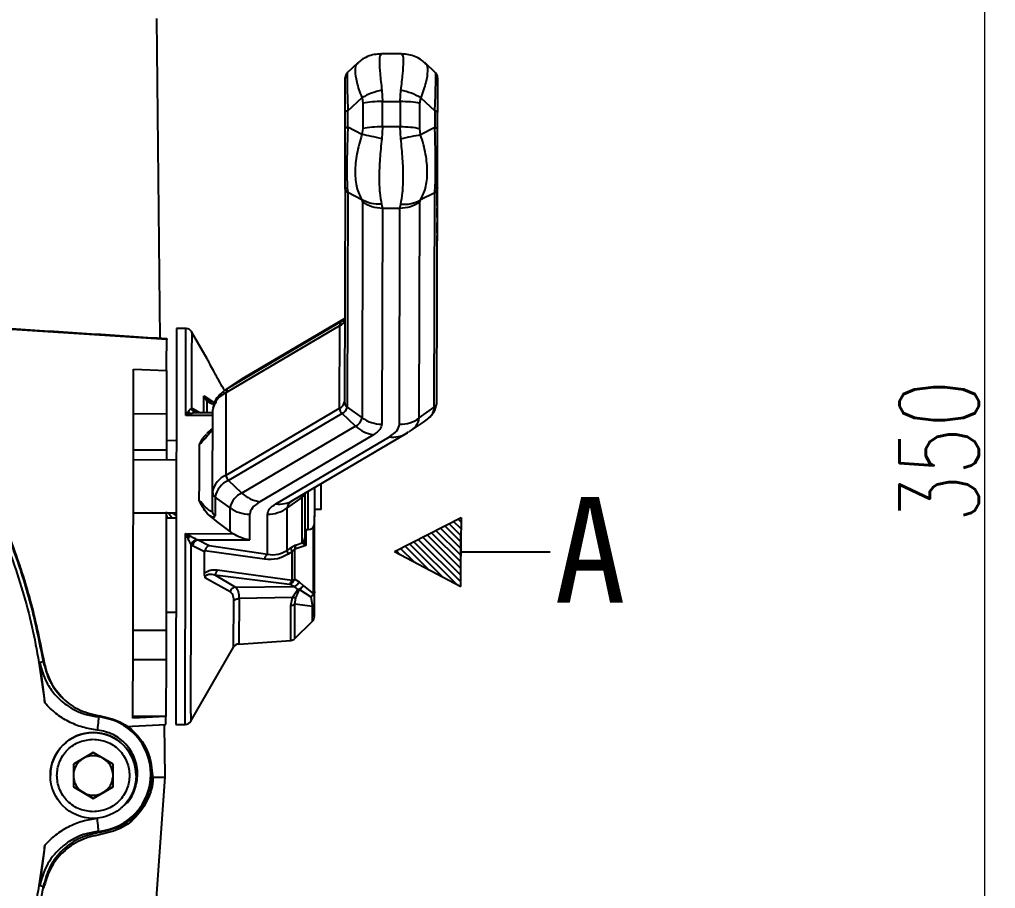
# Model space of a CAD drawing. Header units: millimetres. Extents: x 2180 to 4616, y 795 to 2518.
# Drawn here: x 2865.6 to 3013.6, y 2193.4 to 2325.1 of the extents above; entities that cross this region are included whole.
import ezdxf

# ---------------------------------------------------------------- set-up
doc = ezdxf.new("R2010")
doc.units = ezdxf.units.MM
doc.layers.add('AM_5', color=3, linetype='Continuous', lineweight=25)
doc.layers.add('文字', color=7, linetype='Continuous', lineweight=13)
doc.layers.add('layer 1', color=7, linetype='Continuous')
doc.styles.add('SLDTEXTSTYLE1', font='txt.shx', dxfattribs={"width": 0.7, "bigfont": 'gbcbig.shx'})
doc.styles.add('STYLE1', font='txt.shx', dxfattribs={"width": 0.8, "height": 3, "bigfont": 'hzdx.shx'})
doc.dimstyles.new('SLDDIMSTYLE12$0', dxfattribs={"dimtxt": 12, "dimasz": 10, "dimexe": 0, "dimexo": 0.0625, "dimgap": 0.875, "dimtad": 1, "dimdec": 1, "dimlfac": 1.8, "dimrnd": 1e-09, "dimzin": 12, "dimdsep": 46, "dimtxsty": 'SLDTEXTSTYLE1', "dimcen": 0.09, "dimdle": 8.16, "dimclrd": 3, "dimclre": 3, "dimadec": 0, "dimazin": 3, "dimtfac": 1, "dimtdec": 1, "dimtofl": 0, "dimtmove": 0, "dimatfit": 3, "dimfxl": 0, "dimfrac": 2, "dimtolj": 1, "dimlwd": 5, "dimlwe": 5, "dimarcsym": 0})

# ---------------------------------------------------------------- blocks, each defined once
blk = doc.blocks.new('*D48')
at = {"layer": 'AM_5', "color": 3, "lineweight": 5, "transparency": 16777216}
blk.add_line((2828.02, 2409.03), (3011.92, 2409.03), dxfattribs=at)
at = {"layer": 'AM_5', "color": 3, "linetype": 'Continuous', "lineweight": 5, "transparency": 16777216}
for p, q in [((3011.92, 2399.03), (3011.92, 2120.29)), ((2875.09, 2110.29), (3011.92, 2110.29))]:
    blk.add_line(p, q, dxfattribs=at)
at = {"layer": 'AM_5', "color": 3, "transparency": 16777216}
for points in [[(3010.25, 2399.03), (3013.58, 2399.03), (3011.92, 2409.03)], [(3010.25, 2120.29), (3013.58, 2120.29), (3011.92, 2110.29)]]:
    blk.add_solid(points, dxfattribs=at)
at = {"layer": 'Defpoints', "color": 0, "transparency": 16777216}
for p in [(2827.96, 2409.03), (2875.03, 2110.29), (3011.92, 2110.29)]:
    blk.add_point(p, dxfattribs=at)
at = {"layer": 'AM_5', "color": 0, "transparency": 16777216, "insert": (3005.04, 2259.66), "char_height": 12, "attachment_point": 5, "rotation": 90, "style": 'SLDTEXTSTYLE1'}
blk.add_mtext('\\A1;350', dxfattribs=at)

msp = doc.modelspace()

# ---------------------------------------------------------------- hatches: boundary and pattern name
at = {"layer": 'layer 1'}
h = msp.add_hatch(dxfattribs=at)
h.set_pattern_fill('ANSI31', color=256, scale=0.225, angle=90)
h.set_pattern_definition([(135, (1722.873, -4873.2194), (-0.50513941, -0.50513941), [])])
h.paths.add_polyline_path([(2932.544, 2249.595), (2922.437, 2244.452), (2932.473, 2239.173), (2932.473, 2244.384)])

# ---------------------------------------------------------------- linework, layer by layer
at = {"color": 7, "linetype": 'Continuous', "lineweight": 25}
for p, q in [((2886.919, 2276.744), (2886.388, 2325.262)), ((2920.442, 2319.816), (2920.356, 2319.763)), ((2923.511, 2319.909), (2920.442, 2319.916)), ((2923.6, 2319.755), (2923.511, 2319.81)), ((2916.879, 2318.529), (2915.238, 2317.013)), ((2916.87, 2318.443), (2916.93, 2318.471)), ((2927.016, 2318.446), (2927.082, 2318.416)), ((2928.705, 2316.982), (2927.069, 2318.506)), ((2920.519, 2314.385), (2920.628, 2312.672)), ((2923.295, 2312.666), (2923.411, 2314.379)), ((2915.358, 2311.266), (2917.516, 2313.26)), ((2917.516, 2313.26), (2917.627, 2312.403)), ((2917.627, 2312.403), (2917.619, 2308.558)), ((2920.62, 2308.827), (2920.628, 2312.672)), ((2920.628, 2312.672), (2923.295, 2312.666)), ((2923.295, 2312.666), (2923.286, 2308.821)), ((2926.286, 2308.539), (2926.294, 2312.384)), ((2926.294, 2312.384), (2926.408, 2313.241)), ((2926.408, 2313.241), (2928.558, 2311.238)), ((2914.952, 2308.547), (2914.958, 2311.046)), ((2915.353, 2308.767), (2915.358, 2311.266)), ((2928.558, 2311.238), (2928.553, 2308.738)), ((2928.952, 2308.517), (2928.958, 2311.016)), ((2917.504, 2307.654), (2915.353, 2308.767)), ((2917.619, 2308.558), (2917.504, 2307.654)), ((2920.62, 2308.827), (2920.503, 2307.02)), ((2923.286, 2308.821), (2920.62, 2308.827)), ((2923.395, 2307.014), (2923.286, 2308.821)), ((2926.396, 2307.635), (2926.286, 2308.539)), ((2928.553, 2308.738), (2926.396, 2307.635)), ((2928.927, 2296.868), (2928.946, 2305.471)), ((2914.933, 2299.641), (2914.864, 2267.122)), ((2915.332, 2298.872), (2915.262, 2266.353)), ((2917.483, 2297.759), (2915.332, 2298.872)), ((2928.532, 2298.843), (2926.375, 2297.74)), ((2928.462, 2266.324), (2928.532, 2298.843)), ((2928.864, 2267.092), (2928.933, 2299.612)), ((2917.483, 2297.759), (2917.595, 2297.425)), ((2917.595, 2297.425), (2917.525, 2264.714)), ((2926.192, 2264.695), (2926.262, 2297.407)), ((2926.262, 2297.407), (2926.375, 2297.74)), ((2920.482, 2297.125), (2920.593, 2296.458)), ((2920.593, 2296.458), (2920.523, 2263.746)), ((2923.26, 2296.452), (2920.593, 2296.458)), ((2923.19, 2263.74), (2923.26, 2296.452)), ((2923.26, 2296.452), (2923.374, 2297.119)), ((2928.924, 2295.105), (2928.927, 2296.541)), ((2928.919, 2292.73), (2928.922, 2294.321)), ((2928.923, 2294.665), (2928.923, 2294.695)), ((2928.912, 2289.689), (2928.917, 2291.997)), ((2928.908, 2287.754), (2928.911, 2289.345)), ((2914.891, 2279.791), (2899.341, 2270.622)), ((2914.891, 2279.798), (2899.513, 2270.729)), ((2914.507, 2279.412), (2914.891, 2279.667)), ((2914.803, 2279.537), (2914.744, 2279.567)), ((2914.886, 2279.542), (2914.891, 2279.619)), ((2887.884, 2276.57), (2842.835, 2279.468)), ((2890.81, 2278.252), (2889.388, 2278.255)), ((2896.919, 2268.534), (2914.142, 2278.69)), ((2897.283, 2269.255), (2914.507, 2279.412)), ((2914.116, 2266.194), (2914.142, 2278.69)), ((2914.652, 2279.503), (2914.507, 2279.412)), ((2894.011, 2273.684), (2891.669, 2277.761)), ((2882.874, 2272.095), (2887.874, 2271.869)), ((2887.874, 2271.869), (2887.86, 2265.294)), ((2899.511, 2270.727), (2899.147, 2270.479)), ((2899.341, 2270.622), (2899.513, 2270.729)), ((2899.006, 2270.412), (2896.909, 2269.021)), ((2896.909, 2269.021), (2897.283, 2269.255)), ((2897.283, 2269.255), (2899.341, 2270.622)), ((2899.341, 2270.622), (2899.006, 2270.412)), ((2893.515, 2265.497), (2893.52, 2268.056)), ((2893.52, 2268.056), (2893.655, 2267.737)), ((2893.715, 2267.794), (2893.52, 2268.056)), ((2893.52, 2268.056), (2894.991, 2267.08)), ((2893.655, 2267.737), (2893.715, 2267.794)), ((2893.655, 2267.737), (2893.953, 2267.293)), ((2894.104, 2267.44), (2893.715, 2267.794)), ((2896.892, 2256.037), (2896.919, 2268.534)), ((2893.953, 2267.293), (2893.949, 2265.496)), ((2895.416, 2266.951), (2894.424, 2267.252)), ((2896.892, 2256.037), (2914.116, 2266.194)), ((2915.262, 2266.353), (2917.525, 2264.714)), ((2926.192, 2264.695), (2928.462, 2266.324)), ((2887.86, 2265.294), (2882.86, 2265.304)), ((2890.782, 2265.063), (2891.159, 2265.639)), ((2891.535, 2265.339), (2890.782, 2265.063)), ((2894.859, 2265.054), (2890.782, 2265.063)), ((2891.651, 2266.186), (2891.834, 2266.115)), ((2891.834, 2266.115), (2892.998, 2265.498)), ((2892.133, 2265.57), (2892.195, 2265.559)), ((2892.24, 2265.49), (2892.144, 2265.566)), ((2892.515, 2265.494), (2892.237, 2265.48)), ((2894.86, 2265.494), (2892.391, 2265.499)), ((2892.699, 2265.46), (2892.515, 2265.494)), ((2894.835, 2253.484), (2894.861, 2265.981)), ((2914.477, 2265.378), (2897.253, 2255.221)), ((2916.528, 2263.476), (2914.477, 2265.378)), ((2916.528, 2263.476), (2899.304, 2253.319)), ((2924.719, 2262.661), (2926.816, 2264.052)), ((2919.245, 2262.16), (2902.022, 2252.003)), ((2904.439, 2251.688), (2921.662, 2261.845)), ((2906.989, 2252.187), (2924.212, 2262.344)), ((2924.212, 2262.344), (2924.384, 2262.452)), ((2924.213, 2262.345), (2924.578, 2262.594)), ((2924.636, 2262.607), (2924.719, 2262.661)), ((2889.351, 2261.256), (2887.851, 2261.259)), ((2887.848, 2259.8), (2882.848, 2259.81)), ((2887.848, 2259.8), (2887.845, 2258.323)), ((2889.345, 2258.319), (2882.745, 2258.333)), ((2899.304, 2253.319), (2897.253, 2255.221)), ((2911.24, 2254.694), (2911.337, 2254.694)), ((2911.329, 2250.827), (2911.337, 2254.694)), ((2894.829, 2250.632), (2894.835, 2253.484)), ((2908.834, 2253.276), (2908.823, 2248.029)), ((2909.322, 2247.777), (2909.335, 2253.571)), ((2895.233, 2252.714), (2895.227, 2249.862)), ((2897.496, 2251.075), (2895.233, 2252.714)), ((2908.433, 2252.686), (2906.163, 2251.057)), ((2908.418, 2245.764), (2908.433, 2252.686)), ((2882.728, 2250.333), (2889.328, 2250.319)), ((2897.488, 2247.475), (2897.496, 2251.075)), ((2900.486, 2246.218), (2900.494, 2250.108)), ((2903.148, 2244.037), (2903.161, 2250.102)), ((2906.149, 2244.631), (2906.163, 2251.057)), ((2911.329, 2250.827), (2910.329, 2250.829)), ((2889.326, 2249.496), (2887.826, 2249.499)), ((2890.682, 2218.253), (2890.744, 2247.163)), ((2890.744, 2247.163), (2897.954, 2247.148)), ((2891.031, 2246.587), (2890.744, 2247.163)), ((2890.744, 2247.163), (2891.32, 2246.866)), ((2897.954, 2247.148), (2897.488, 2247.475)), ((2908.823, 2248.029), (2908.82, 2246.532)), ((2908.822, 2247.778), (2909.322, 2247.777)), ((2908.976, 2247.843), (2908.971, 2245.353)), ((2910.148, 2238.022), (2910.17, 2248.242)), ((2891.118, 2246.414), (2891.031, 2246.587)), ((2891.32, 2246.866), (2891.495, 2246.777)), ((2892.474, 2246.299), (2892.658, 2246.234)), ((2892.658, 2246.234), (2894.338, 2245.358)), ((2892.658, 2246.234), (2900.486, 2246.218)), ((2907.561, 2245.479), (2908.418, 2245.764)), ((2908.418, 2245.764), (2908.55, 2245.671)), ((2908.55, 2245.671), (2908.971, 2245.353)), ((2908.81, 2246.138), (2908.793, 2246.315)), ((2908.83, 2246.042), (2908.801, 2246.1)), ((2908.82, 2246.532), (2908.819, 2246.258)), ((2908.856, 2246.037), (2908.819, 2246.258)), ((2908.971, 2245.353), (2908.856, 2246.037)), ((2891.79, 2245.326), (2891.606, 2245.451)), ((2893.625, 2244.392), (2891.79, 2245.326)), ((2893.618, 2241.115), (2893.625, 2244.392)), ((2893.648, 2244.563), (2893.625, 2244.392)), ((2902.714, 2243.283), (2893.648, 2244.563)), ((2894.338, 2245.358), (2903.148, 2244.037)), ((2906.149, 2244.631), (2906.732, 2245.026)), ((2906.899, 2244.43), (2906.316, 2244.05)), ((2906.89, 2240.116), (2906.899, 2244.43)), ((2908.971, 2245.353), (2907.314, 2244.805)), ((2895.563, 2241.657), (2906.89, 2240.116)), ((2897.506, 2238.358), (2893.771, 2240.43)), ((2895.164, 2240.934), (2898.338, 2239.061)), ((2895.164, 2240.934), (2906.491, 2239.529)), ((2907.304, 2240.268), (2907.969, 2239.88)), ((2907.969, 2239.88), (2908.561, 2239.285)), ((2898.338, 2239.061), (2907.156, 2239.165)), ((2907.156, 2239.165), (2906.491, 2239.529)), ((2907.764, 2238.697), (2906.947, 2237.472)), ((2907.156, 2239.165), (2907.764, 2238.697)), ((2908.048, 2238.706), (2907.908, 2238.691)), ((2908.048, 2238.706), (2909.767, 2237.594)), ((2908.561, 2239.285), (2910.148, 2238.022)), ((2910.299, 2236.702), (2910.302, 2238.39)), ((2898.04, 2229.939), (2898.056, 2237.02)), ((2898.852, 2237.324), (2898.838, 2230.435)), ((2906.947, 2237.472), (2898.852, 2237.324)), ((2906.699, 2236.286), (2906.947, 2237.472)), ((2907.337, 2236.486), (2907.462, 2237.445)), ((2909.767, 2237.594), (2910.005, 2236.103)), ((2887.796, 2235.259), (2889.296, 2235.256)), ((2910.005, 2236.103), (2907.337, 2236.486)), ((2910.001, 2234.472), (2910.005, 2236.103)), ((2907.326, 2231.256), (2910, 2233.918)), ((2910, 2233.918), (2910.001, 2234.472)), ((2882.79, 2232.524), (2887.79, 2232.513)), ((2898.838, 2230.435), (2906.691, 2230.967)), ((2907.326, 2231.256), (2907.327, 2231.913)), ((2891.549, 2218.751), (2898.04, 2229.939)), ((2869.163, 2227.74), (2868.646, 2227.62)), ((2887.78, 2228.038), (2882.78, 2228.048)), ((2887.78, 2228.038), (2887.762, 2219.436)), ((2869.287, 2227.627), (2869.287, 2227.627)), ((2877.814, 2219.537), (2877.563, 2219.388)), ((2887.762, 2219.436), (2882.761, 2219.194)), ((2887.762, 2219.436), (2882.762, 2219.447)), ((2889.262, 2219.418), (2889.259, 2218.256)), ((2891.551, 2219.893), (2891.549, 2218.751)), ((2881.679, 2217.953), (2887.759, 2218.259)), ((2887.648, 2210.259), (2887.56, 2218.249)), ((2889.259, 2218.256), (2890.682, 2218.253)), ((2876.742, 2213.97), (2873.742, 2212.238)), ((2879.742, 2212.238), (2876.742, 2213.97)), ((2873.742, 2212.238), (2873.742, 2208.774)), ((2879.742, 2208.774), (2879.742, 2212.238)), ((2870.242, 2210.513), (2870.242, 2210.513)), ((2883.242, 2210.499), (2883.242, 2210.499)), ((2883.718, 2155.745), (2887.648, 2210.259)), ((2885.743, 2210.477), (2885.743, 2210.478)), ((2873.742, 2208.774), (2876.742, 2207.042)), ((2875.242, 2207.908), (2873.742, 2208.774)), ((2876.742, 2207.042), (2879.742, 2208.774)), ((2879.742, 2208.774), (2878.242, 2207.908)), ((2876.742, 2207.042), (2875.242, 2207.908)), ((2878.242, 2207.908), (2876.742, 2207.042)), ((2876.742, 2207.042), (2876.742, 2207.042)), ((2877.814, 2201.886), (2877.563, 2202.035)), ((2869.163, 2193.684), (2868.646, 2193.803))]:
    msp.add_line(p, q, dxfattribs=at)
at = {"color": 7, "linetype": 'Continuous', "lineweight": 25, "flags": 128}
for points in [[(2914.768, 2279.584), (2914.688, 2279.527), (2914.652, 2279.503)], [(2889.388, 2278.255), (2889.387, 2278.224), (2889.387, 2277.9), (2889.385, 2277.228), (2889.383, 2276.217), (2889.38, 2274.878), (2889.377, 2273.227), (2889.373, 2271.283), (2889.368, 2269.069), (2889.363, 2266.611), (2889.357, 2263.938), (2889.351, 2261.081), (2889.344, 2258.073), (2889.338, 2254.951), (2889.331, 2251.75), (2889.324, 2248.508), (2889.317, 2245.263), (2889.31, 2242.053), (2889.303, 2238.916), (2889.297, 2235.888), (2889.291, 2233.006), (2889.285, 2230.302), (2889.28, 2227.809), (2889.275, 2225.555), (2889.271, 2223.567), (2889.267, 2221.869), (2889.264, 2220.481), (2889.262, 2219.418)], [(2896.581, 2268.79), (2896.816, 2268.959), (2896.909, 2269.021)], [(2928.837, 2266.872), (2928.857, 2266.981), (2928.864, 2267.092)], [(2908.814, 2253.264), (2908.807, 2253.234), (2908.803, 2253.218)], [(2888.836, 2249.497), (2888.559, 2249.728), (2888.108, 2250.322)], [(2907.304, 2240.268), (2907.305, 2240.814), (2907.306, 2241.367), (2907.308, 2241.927), (2907.309, 2242.493), (2907.31, 2243.064), (2907.311, 2243.64), (2907.312, 2244.221), (2907.314, 2244.805)], [(2877.563, 2219.388), (2877.559, 2219.344), (2877.548, 2219.227), (2877.531, 2219.041), (2877.507, 2218.793), (2877.479, 2218.493), (2877.446, 2218.151), (2877.412, 2217.781), (2877.375, 2217.397)], [(2885.668, 2210.264), (2885.878, 2210.263), (2886.859, 2210.261), (2887.45, 2210.26), (2887.648, 2210.259)], [(2877.563, 2202.035), (2877.559, 2202.079), (2877.548, 2202.196), (2877.531, 2202.382), (2877.507, 2202.63), (2877.479, 2202.93), (2877.446, 2203.272), (2877.412, 2203.642), (2877.375, 2204.026)]]:
    msp.add_lwpolyline(points, dxfattribs=at)
at = {"color": 7, "linetype": 'Continuous', "lineweight": 25}
msp.add_circle((2876.742, 2210.506), 6.5, dxfattribs=at)
for centre, radius, start, end in [((2913.633, 2279.885), 1.298, 293.08147, 344.71047), ((2890.808, 2277.252), 1, 29.87752, 88.78166), ((2914.996, 2278.713), 0.854, 124.96394, 181.4796), ((2897.772, 2268.556), 0.854, 124.96424, 181.47959), ((2898.207, 2265.39), 3.397, 112.27537, 169.98802), ((2913.647, 2267.337), 1.235, 292.27534, 349.98804), ((2915.239, 2266.203), 1.124, 180.45492, 227.25342), ((2913.985, 2266.578), 1.297, 292.27555, 349.98754), ((2915.813, 2267.126), 0.95, 180.20287, 234.51476), ((2926.185, 2266.463), 2.281, 310.49638, 356.50834), ((2927.909, 2267.104), 0.956, 305.32842, 345.9426), ((2915.903, 2265), 1.647, 292.27534, 349.98804), ((2920.525, 2268.879), 5.133, 234.24005, 269.98181), ((2923.739, 2268.789), 5.649, 303.00168, 314.03972), ((2919.954, 2267.087), 4.978, 226.51011, 261.8155), ((2923.21, 2268.873), 5.133, 269.77321, 305.51496), ((2923.442, 2265.136), 2.785, 297.28452, 350.89381), ((2922.216, 2265.779), 3.973, 261.99352, 300.1682), ((2898.18, 2252.894), 3.397, 112.27534, 169.98804), ((2898.016, 2256.046), 1.124, 180.45496, 227.25325), ((2898.517, 2252.135), 3.335, 112.27534, 169.98804), ((2895.784, 2253.488), 0.95, 180.20285, 234.51412), ((2900.436, 2250.556), 2.985, 112.27534, 169.98804), ((2902.73, 2256.93), 4.978, 226.51012, 261.8155), ((2907.877, 2253.469), 0.96, 305.41486, 344.83941), ((2909.211, 2252.661), 0.779, 142.71658, 178.13099), ((2904.992, 2255.622), 3.973, 261.99352, 300.1682), ((2907.69, 2250.809), 1.547, 116.74671, 170.79661), ((2900.496, 2255.241), 5.133, 234.24006, 269.98181), ((2903.181, 2255.235), 5.133, 269.77306, 305.51487), ((2909.325, 2248.777), 1, 269.87751, 359.87751), ((2908.254, 2244.842), 0.941, 137.39243, 182.2552), ((2909.294, 2234.627), 1, 314.87872, 359.87751), ((2906.62, 2231.964), 1, 274.41022, 314.87938), ((2898.905, 2229.437), 1, 93.87747, 149.87695), ((2876.743, 2210.712), 8.715, 275.40246, 84.59754), ((2890.684, 2219.253), 1, 269.87751, 329.8775), ((2876.742, 2210.506), 6.5, 359.93876, 179.93876), ((2876.742, 2210.506), 3, 120, 180), ((2876.742, 2210.506), 3, 60, 120), ((2876.742, 2210.506), 3, 0, 60), ((2876.742, 2210.506), 3, 180, 240), ((2876.742, 2210.506), 3, 300, 0), ((2876.742, 2210.506), 3, 240, 300)]:
    msp.add_arc(centre, radius, start, end, dxfattribs=at)
msp.add_ellipse((2885.49, 2248.264), major_axis=(39.739, -29.602), ratio=0.1347016, start_param=1.3656679, end_param=1.4483144, dxfattribs=at)
for points, knots in [([(2920.358, 2319.873), (2920.017, 2319.855), (2919.327, 2319.819), (2918.332, 2319.495), (2917.481, 2319.051), (2917.036, 2318.642), (2916.848, 2318.469)], [0, 0, 0, 0, 0.2636482, 0.533255, 0.8030343, 1, 1, 1, 1]), ([(2920.356, 2319.763), (2920.316, 2319.756), (2920.178, 2319.729), (2920.126, 2318.752), (2920.203, 2316.974), (2920.412, 2315.258), (2920.519, 2314.385)], [0, 0, 0, 0, 0.11605385, 0.4072247, 0.69857038, 1, 1, 1, 1]), ([(2923.411, 2314.379), (2923.521, 2315.251), (2923.738, 2316.966), (2923.822, 2318.743), (2923.775, 2319.718), (2923.638, 2319.747), (2923.6, 2319.755)], [0, 0, 0, 0, 0.30235279, 0.59460149, 0.88666372, 1, 1, 1, 1]), ([(2927.104, 2318.442), (2926.916, 2318.616), (2926.472, 2319.028), (2925.622, 2319.477), (2924.629, 2319.804), (2923.939, 2319.844), (2923.598, 2319.864)], [0, 0, 0, 0, 0.1977901, 0.4672889, 0.7366185, 1, 1, 1, 1]), ([(2917.516, 2313.26), (2917.225, 2314.064), (2916.652, 2315.647), (2916.456, 2317.36), (2916.541, 2318.316), (2916.834, 2318.429), (2916.87, 2318.443)], [0, 0, 0, 0, 0.3251035, 0.63959, 0.9563205, 1, 1, 1, 1]), ([(2927.082, 2318.416), (2927.117, 2318.402), (2927.408, 2318.286), (2927.485, 2317.332), (2927.283, 2315.624), (2926.703, 2314.044), (2926.408, 2313.241)], [0, 0, 0, 0, 0.0437585, 0.3588199, 0.6740807, 1, 1, 1, 1]), ([(2915.241, 2317.006), (2915.23, 2316.996), (2915.16, 2316.933), (2915.071, 2316.78), (2914.985, 2316.561), (2914.974, 2316.405), (2914.969, 2316.329)], [0, 0, 0, 0, 0.0623363, 0.3776324, 0.693034, 1, 1, 1, 1]), ([(2915.296, 2316.947), (2915.288, 2316.977), (2915.25, 2317.115), (2915.234, 2316.254), (2915.257, 2314.292), (2915.323, 2312.327), (2915.358, 2311.266)], [0, 0, 0, 0, 0.0799609, 0.3699951, 0.6599223, 1, 1, 1, 1]), ([(2928.558, 2311.238), (2928.598, 2312.29), (2928.671, 2314.247), (2928.704, 2316.212), (2928.691, 2317.084), (2928.653, 2316.945), (2928.644, 2316.914)], [0, 0, 0, 0, 0.3373309, 0.6273478, 0.9171835, 1, 1, 1, 1]), ([(2928.969, 2316.299), (2928.964, 2316.376), (2928.954, 2316.531), (2928.869, 2316.751), (2928.781, 2316.903), (2928.712, 2316.966), (2928.701, 2316.976)], [0, 0, 0, 0, 0.3080927, 0.6246521, 0.9411056, 1, 1, 1, 1]), ([(2914.958, 2311.046), (2914.96, 2312.026), (2914.963, 2313.424), (2914.966, 2314.818), (2914.967, 2315.579), (2914.968, 2316.065), (2914.969, 2316.359), (2914.969, 2316.259), (2914.969, 2316.224)], [0, 0, 0, 0, 0.3430655, 0.489647, 0.6330797, 0.7764735, 0.9232465, 1, 1, 1, 1]), ([(2928.969, 2316.191), (2928.969, 2316.226), (2928.969, 2316.327), (2928.968, 2316.028), (2928.967, 2315.537), (2928.966, 2314.773), (2928.963, 2313.379), (2928.96, 2311.988), (2928.958, 2311.016)], [0, 0, 0, 0, 0.0793091, 0.2259045, 0.3693521, 0.5127847, 0.6595677, 1, 1, 1, 1]), ([(2920.519, 2314.385), (2919.975, 2314.246), (2918.887, 2313.968), (2917.973, 2313.496), (2917.516, 2313.26)], [0, 0, 0, 0, 0.5000023, 1, 1, 1, 1]), ([(2926.408, 2313.241), (2925.953, 2313.479), (2925.041, 2313.955), (2923.954, 2314.238), (2923.411, 2314.379)], [0, 0, 0, 0, 0.4999977, 1, 1, 1, 1]), ([(2914.933, 2299.641), (2914.934, 2300.018), (2914.935, 2300.556), (2914.938, 2301.889), (2914.94, 2302.965), (2914.943, 2304.178), (2914.947, 2306.063), (2914.95, 2307.525), (2914.952, 2308.547)], [0, 0, 0, 0, 0.2713523, 0.38737, 0.5008964, 0.614411, 0.7305771, 1, 1, 1, 1]), ([(2915.353, 2308.767), (2915.313, 2307.645), (2915.24, 2305.559), (2915.202, 2302.565), (2915.228, 2300.138), (2915.295, 2299.315), (2915.332, 2298.872)], [0, 0, 0, 0, 0.2683795, 0.4991161, 0.72970851, 1, 1, 1, 1]), ([(2917.504, 2307.654), (2917.211, 2306.673), (2916.635, 2304.741), (2916.401, 2301.939), (2916.623, 2299.461), (2917.193, 2298.333), (2917.483, 2297.759)], [0, 0, 0, 0, 0.2541677, 0.5000156, 0.7457168, 1, 1, 1, 1]), ([(2920.503, 2307.02), (2919.963, 2307.148), (2918.877, 2307.406), (2917.964, 2307.571), (2917.505, 2307.654)], [0, 0, 0, 0, 0.4968676, 1, 1, 1, 1]), ([(2928.532, 2298.843), (2928.57, 2299.283), (2928.64, 2300.1), (2928.677, 2302.512), (2928.653, 2305.512), (2928.588, 2307.607), (2928.553, 2308.738)], [0, 0, 0, 0, 0.2680966, 0.4988227, 0.7294637, 1, 1, 1, 1]), ([(2928.933, 2299.612), (2928.934, 2299.985), (2928.935, 2300.519), (2928.938, 2301.841), (2928.94, 2302.915), (2928.943, 2304.125), (2928.947, 2306.016), (2928.95, 2307.487), (2928.952, 2308.517)], [0, 0, 0, 0, 0.2691806, 0.3853625, 0.4988695, 0.6124074, 0.7284377, 1, 1, 1, 1]), ([(2920.503, 2307.02), (2920.393, 2305.999), (2920.177, 2303.992), (2920.083, 2301.161), (2920.166, 2298.712), (2920.375, 2297.66), (2920.482, 2297.125)], [0, 0, 0, 0, 0.2542602, 0.5000155, 0.7456229, 1, 1, 1, 1]), ([(2923.374, 2297.119), (2923.483, 2297.654), (2923.697, 2298.705), (2923.79, 2301.153), (2923.709, 2303.984), (2923.501, 2305.993), (2923.395, 2307.014)], [0, 0, 0, 0, 0.2543723, 0.4999845, 0.7457353, 1, 1, 1, 1]), ([(2923.395, 2307.014), (2923.939, 2307.141), (2925.027, 2307.393), (2925.94, 2307.555), (2926.396, 2307.635)], [0, 0, 0, 0, 0.50000083, 1, 1, 1, 1]), ([(2926.375, 2297.74), (2926.666, 2298.308), (2927.24, 2299.432), (2927.477, 2301.909), (2927.254, 2304.718), (2926.685, 2306.652), (2926.396, 2307.635)], [0, 0, 0, 0, 0.2523714, 0.4999867, 0.7458393, 1, 1, 1, 1]), ([(2920.482, 2297.125), (2919.938, 2297.11), (2918.851, 2297.08), (2917.939, 2297.533), (2917.483, 2297.759)], [0, 0, 0, 0, 0.49999995, 1, 1, 1, 1]), ([(2923.374, 2297.119), (2923.914, 2297.102), (2925.001, 2297.066), (2925.915, 2297.515), (2926.375, 2297.74)], [0, 0, 0, 0, 0.4968674, 1, 1, 1, 1]), ([(2928.914, 2290.788), (2928.915, 2290.893), (2928.915, 2291.164), (2928.916, 2291.708), (2928.918, 2292.249), (2928.918, 2292.361)], [0, 0, 0, 0, 0.3316011, 0.8605175, 1, 1, 1, 1]), ([(2928.914, 2290.599), (2928.914, 2290.594), (2928.914, 2290.578), (2928.914, 2290.704), (2928.914, 2290.788)], [0, 0, 0, 0, 0.3310024, 1, 1, 1, 1]), ([(2887.885, 2276.682), (2880.273, 2277.173), (2865.228, 2278.145), (2850.182, 2279.088), (2842.748, 2279.554)], [0, 0, 0, 0, 0.5059249, 1, 1, 1, 1]), ([(2890.782, 2265.063), (2890.785, 2266.468), (2890.791, 2269.277), (2890.799, 2272.704), (2890.804, 2275.426), (2890.808, 2277.259), (2890.81, 2278.202), (2890.81, 2278.155), (2890.81, 2278.138)], [0, 0, 0, 0, 0.1799587, 0.3599173, 0.539876, 0.7198347, 0.8997934, 1, 1, 1, 1]), ([(2887.884, 2276.673), (2887.884, 2276.675), (2887.884, 2276.68), (2887.884, 2276.611), (2887.884, 2276.57)], [0, 0, 0, 0, 0.41241456, 1, 1, 1, 1]), ([(2891.675, 2277.712), (2891.675, 2277.725), (2891.675, 2277.829), (2891.674, 2277.396), (2891.672, 2276.377), (2891.669, 2274.668), (2891.664, 2272.378), (2891.658, 2269.573), (2891.653, 2267.315), (2891.651, 2266.186)], [0, 0, 0, 0, 0.0217233, 0.1847696, 0.3478159, 0.5108621, 0.6739081, 0.8369541, 1, 1, 1, 1]), ([(2846.796, 2275.082), (2848.357, 2273.26), (2852.297, 2268.66), (2857.088, 2261.155), (2861.46, 2252.875), (2864.787, 2244.876), (2867.519, 2236.44), (2868.693, 2230.586), (2869.287, 2227.627)], [0, 0, 0, 0, 0.1352933, 0.3415257, 0.5005703, 0.6633309, 0.8298076, 1, 1, 1, 1]), ([(2896.703, 2268.812), (2896.63, 2268.932), (2896.323, 2269.434), (2895.837, 2270.281), (2895.239, 2271.355), (2894.7, 2272.362), (2894.253, 2273.221), (2894.021, 2273.67), (2894.011, 2273.68), (2894.009, 2273.683)], [0, 0, 0, 0, 0.0645029, 0.2723656, 0.3928511, 0.5848746, 0.7776318, 0.9511742, 1, 1, 1, 1]), ([(2896.672, 2268.858), (2896.178, 2268.445), (2895.184, 2267.616), (2894.987, 2266.674), (2894.889, 2266.202)], [0, 0, 0, 0, 0.4978748, 1, 1, 1, 1]), ([(2894.104, 2267.44), (2894.091, 2267.433), (2894.066, 2267.42), (2893.991, 2267.336), (2893.953, 2267.293)], [0, 0, 0, 0, 0.4911669, 1, 1, 1, 1]), ([(2893.953, 2267.293), (2894.06, 2267.222), (2894.289, 2267.07), (2894.683, 2266.886), (2894.956, 2266.822), (2895.098, 2266.788)], [0, 0, 0, 0, 0.29699943, 0.63236881, 1, 1, 1, 1]), ([(2894.433, 2267.251), (2894.412, 2267.26), (2894.305, 2267.309), (2894.193, 2267.382), (2894.104, 2267.44)], [0, 0, 0, 0, 0.2007968, 1, 1, 1, 1]), ([(2927.053, 2264.215), (2927.548, 2264.628), (2928.541, 2265.458), (2928.738, 2266.399), (2928.837, 2266.872)], [0, 0, 0, 0, 0.4978748, 1, 1, 1, 1]), ([(2891.159, 2265.639), (2891.259, 2265.774), (2891.436, 2266.012), (2891.586, 2266.134), (2891.651, 2266.186)], [0, 0, 0, 0, 0.56842111, 1, 1, 1, 1]), ([(2891.535, 2265.339), (2891.469, 2265.376), (2891.337, 2265.451), (2891.218, 2265.576), (2891.159, 2265.639)], [0, 0, 0, 0, 0.4999991, 1, 1, 1, 1]), ([(2892.237, 2265.48), (2892.197, 2265.479), (2891.983, 2265.473), (2891.736, 2265.399), (2891.535, 2265.339)], [0, 0, 0, 0, 0.18422448, 1, 1, 1, 1]), ([(2892.515, 2265.494), (2892.42, 2265.499), (2892.225, 2265.51), (2891.961, 2265.659), (2891.752, 2265.888), (2891.684, 2266.089), (2891.651, 2266.186)], [0, 0, 0, 0, 0.2432277, 0.5000045, 0.7567789, 1, 1, 1, 1]), ([(2892.699, 2265.46), (2892.6, 2265.456), (2892.397, 2265.448), (2892.126, 2265.583), (2891.919, 2265.81), (2891.862, 2266.016), (2891.834, 2266.115)], [0, 0, 0, 0, 0.2423329, 0.4999383, 0.7575772, 1, 1, 1, 1]), ([(2892.85, 2260.653), (2893.131, 2260.959), (2893.633, 2261.504), (2894.232, 2262.209), (2894.563, 2262.632), (2894.727, 2262.859), (2894.781, 2262.955), (2894.804, 2262.996)], [0, 0, 0, 0, 0.3800989, 0.6787149, 0.8002606, 0.9135692, 1, 1, 1, 1]), ([(2892.85, 2260.653), (2893.041, 2261.066), (2893.317, 2261.661), (2893.795, 2262.119), (2893.941, 2262.259)], [0, 0, 0, 0, 0.69406746, 1, 1, 1, 1]), ([(2894.809, 2262.996), (2894.756, 2262.975), (2894.646, 2262.929), (2894.318, 2262.642), (2894.032, 2262.406), (2893.903, 2262.299)], [0, 0, 0, 0, 0.33709153, 0.70193864, 1, 1, 1, 1]), ([(2894.804, 2262.996), (2894.81, 2263.006), (2894.852, 2263.074), (2894.854, 2263.103), (2894.855, 2263.128)], [0, 0, 0, 0, 0.1498455, 1, 1, 1, 1]), ([(2910.302, 2238.39), (2910.304, 2239.329), (2910.308, 2241.239), (2910.316, 2244.778), (2910.324, 2248.489), (2910.331, 2251.724), (2910.335, 2253.479), (2910.336, 2254.139)], [0, 0, 0, 0, 0.2139671, 0.435408, 0.656849, 0.8708161, 1, 1, 1, 1]), ([(2910.325, 2248.774), (2910.325, 2248.848), (2910.325, 2248.961), (2910.326, 2249.647), (2910.328, 2250.357), (2910.33, 2251.238), (2910.333, 2252.518), (2910.335, 2253.583), (2910.336, 2254.274)], [0, 0, 0, 0, 0.2394568, 0.3683607, 0.5, 0.6316393, 0.7605432, 1, 1, 1, 1]), ([(2894.303, 2249.96), (2894.018, 2250.261), (2893.393, 2250.922), (2893.03, 2251.751), (2892.832, 2252.201)], [0, 0, 0, 0, 0.45684715, 1, 1, 1, 1]), ([(2894.779, 2250.526), (2894.755, 2250.515), (2894.701, 2250.492), (2894.537, 2250.558), (2894.207, 2250.774), (2893.611, 2251.317), (2893.111, 2251.884), (2892.832, 2252.201)], [0, 0, 0, 0, 0.08806886, 0.20113842, 0.32241757, 0.62070553, 1, 1, 1, 1]), ([(2906.997, 2252.195), (2906.984, 2252.186), (2906.965, 2252.174), (2906.992, 2252.188), (2906.998, 2252.192)], [0, 0, 0, 0, 0.7721606, 1, 1, 1, 1]), ([(2887.827, 2250.155), (2887.827, 2249.731), (2887.823, 2248.002), (2887.816, 2244.895), (2887.808, 2241.077), (2887.801, 2237.618), (2887.794, 2234.628), (2887.791, 2233.218), (2887.79, 2232.513)], [0, 0, 0, 0, 0.0609827, 0.2487861, 0.4365896, 0.6243931, 0.8121965, 1, 1, 1, 1]), ([(2888.068, 2249.498), (2888.002, 2249.625), (2887.843, 2249.931), (2887.851, 2250.266), (2887.856, 2250.463)], [0, 0, 0, 0, 0.413162, 1, 1, 1, 1]), ([(2889.327, 2249.907), (2889.294, 2249.923), (2889.139, 2249.997), (2888.963, 2250.139), (2888.847, 2250.281), (2888.815, 2250.32)], [0, 0, 0, 0, 0.1638544, 0.7694326, 1, 1, 1, 1]), ([(2894.303, 2249.96), (2894.442, 2249.895), (2894.716, 2249.768), (2895.005, 2249.7), (2895.192, 2249.721), (2895.215, 2249.814), (2895.227, 2249.862)], [0, 0, 0, 0, 0.2643449, 0.5180732, 0.7521058, 1, 1, 1, 1]), ([(2894.829, 2250.632), (2894.827, 2250.586), (2894.825, 2250.534), (2894.784, 2250.527), (2894.779, 2250.526)], [0, 0, 0, 0, 0.8613584, 1, 1, 1, 1]), ([(2894.861, 2250.395), (2894.859, 2250.4), (2894.83, 2250.475), (2894.829, 2250.556), (2894.829, 2250.632)], [0, 0, 0, 0, 0.0712594, 1, 1, 1, 1]), ([(2895.227, 2249.862), (2895.169, 2249.911), (2895.052, 2250.008), (2894.926, 2250.193), (2894.882, 2250.329), (2894.861, 2250.395)], [0, 0, 0, 0, 0.3420823, 0.6841646, 1, 1, 1, 1]), ([(2900.486, 2246.218), (2900.481, 2246.218), (2900.033, 2246.275), (2899.167, 2246.482), (2898.347, 2246.932), (2897.954, 2247.148)], [0, 0, 0, 0, 0.0050146, 0.5222206, 1, 1, 1, 1]), ([(2891.031, 2246.587), (2891.078, 2246.636), (2891.171, 2246.733), (2891.271, 2246.821), (2891.32, 2246.866)], [0, 0, 0, 0, 0.5, 1, 1, 1, 1]), ([(2891.495, 2246.777), (2891.431, 2246.722), (2891.298, 2246.61), (2891.179, 2246.48), (2891.118, 2246.414)], [0, 0, 0, 0, 0.4869219, 1, 1, 1, 1]), ([(2891.606, 2245.451), (2891.538, 2245.584), (2891.388, 2245.876), (2891.214, 2246.224), (2891.118, 2246.414)], [0, 0, 0, 0, 0.4544713, 1, 1, 1, 1]), ([(2891.495, 2246.777), (2891.674, 2246.687), (2892.022, 2246.511), (2892.326, 2246.368), (2892.474, 2246.299)], [0, 0, 0, 0, 0.5125457, 1, 1, 1, 1]), ([(2891.606, 2245.451), (2891.64, 2245.548), (2891.709, 2245.746), (2891.919, 2246.007), (2892.183, 2246.21), (2892.379, 2246.27), (2892.474, 2246.299)], [0, 0, 0, 0, 0.2432193, 0.4999892, 0.7567655, 1, 1, 1, 1]), ([(2892.658, 2246.234), (2892.559, 2246.209), (2892.356, 2246.158), (2892.084, 2245.944), (2891.876, 2245.656), (2891.818, 2245.434), (2891.79, 2245.326)], [0, 0, 0, 0, 0.2423132, 0.4999118, 0.7575586, 1, 1, 1, 1]), ([(2906.732, 2245.026), (2906.897, 2245.133), (2907.212, 2245.337), (2907.449, 2245.433), (2907.561, 2245.479)], [0, 0, 0, 0, 0.5248892, 1, 1, 1, 1]), ([(2908.55, 2245.671), (2908.589, 2245.711), (2908.669, 2245.793), (2908.753, 2245.939), (2908.809, 2246.095), (2908.816, 2246.204), (2908.819, 2246.258)], [0, 0, 0, 0, 0.24464624, 0.49574916, 0.74903382, 1, 1, 1, 1]), ([(2891.551, 2219.893), (2891.552, 2220.36), (2891.554, 2221.293), (2891.559, 2223.464), (2891.565, 2226.143), (2891.572, 2229.328), (2891.579, 2232.932), (2891.588, 2236.88), (2891.597, 2241.077), (2891.603, 2243.993), (2891.606, 2245.451)], [0, 0, 0, 0, 0.1249998, 0.2499997, 0.3749996, 0.4999996, 0.6249996, 0.7499997, 0.8749998, 1, 1, 1, 1]), ([(2894.338, 2245.358), (2894.337, 2245.358), (2894.336, 2245.358), (2894.33, 2245.356), (2894.311, 2245.351), (2894.241, 2245.327), (2894.103, 2245.256), (2893.916, 2245.09), (2893.748, 2244.848), (2893.68, 2244.654), (2893.648, 2244.563)], [0, 0, 0, 0, 0.0021587, 0.0060527, 0.0190753, 0.0664028, 0.2502171, 0.5000718, 0.7657091, 1, 1, 1, 1]), ([(2906.316, 2244.05), (2905.779, 2243.772), (2904.615, 2243.167), (2903.38, 2243.242), (2902.714, 2243.283)], [0, 0, 0, 0, 0.4609247, 1, 1, 1, 1]), ([(2903.148, 2244.037), (2903.104, 2244.008), (2903.014, 2243.949), (2902.89, 2243.773), (2902.783, 2243.547), (2902.737, 2243.37), (2902.714, 2243.283)], [0, 0, 0, 0, 0.2450812, 0.5000044, 0.7549251, 1, 1, 1, 1]), ([(2903.148, 2244.037), (2903.699, 2243.982), (2904.713, 2243.88), (2905.699, 2244.396), (2906.149, 2244.631)], [0, 0, 0, 0, 0.5442934, 1, 1, 1, 1]), ([(2906.149, 2244.631), (2906.145, 2244.601), (2906.137, 2244.54), (2906.167, 2244.401), (2906.224, 2244.237), (2906.285, 2244.112), (2906.316, 2244.05)], [0, 0, 0, 0, 0.24689639, 0.50039929, 0.75369434, 1, 1, 1, 1]), ([(2906.732, 2245.026), (2906.728, 2244.995), (2906.719, 2244.933), (2906.748, 2244.79), (2906.806, 2244.621), (2906.868, 2244.493), (2906.899, 2244.43)], [0, 0, 0, 0, 0.2465016, 0.5, 0.7534984, 1, 1, 1, 1]), ([(2907.314, 2244.805), (2907.287, 2244.792), (2907.233, 2244.765), (2907.09, 2244.648), (2906.978, 2244.52), (2906.899, 2244.43)], [0, 0, 0, 0, 0.2120064, 0.4434905, 1, 1, 1, 1]), ([(2893.618, 2241.115), (2893.715, 2241.212), (2893.924, 2241.417), (2894.367, 2241.601), (2894.925, 2241.707), (2895.335, 2241.675), (2895.563, 2241.657)], [0, 0, 0, 0, 0.1823359, 0.3887892, 0.661241, 1, 1, 1, 1]), ([(2893.771, 2240.43), (2893.724, 2240.53), (2893.638, 2240.714), (2893.624, 2240.989), (2893.618, 2241.115)], [0, 0, 0, 0, 0.5416835, 1, 1, 1, 1]), ([(2893.771, 2240.43), (2893.766, 2240.464), (2893.755, 2240.53), (2893.763, 2240.634), (2893.797, 2240.735), (2893.859, 2240.823), (2893.941, 2240.891), (2894.071, 2240.96), (2894.501, 2241.07), (2894.865, 2240.995), (2895.164, 2240.934)], [0, 0, 0, 0, 0.0568929, 0.1087605, 0.1566899, 0.2041437, 0.2548575, 0.3103406, 0.4336006, 1, 1, 1, 1]), ([(2895.164, 2240.934), (2895.205, 2240.963), (2895.289, 2241.022), (2895.404, 2241.191), (2895.501, 2241.405), (2895.542, 2241.574), (2895.563, 2241.657)], [0, 0, 0, 0, 0.2454954, 0.5, 0.7545046, 1, 1, 1, 1]), ([(2906.491, 2239.529), (2906.53, 2239.553), (2906.608, 2239.601), (2906.718, 2239.736), (2906.817, 2239.907), (2906.865, 2240.047), (2906.89, 2240.116)], [0, 0, 0, 0, 0.2434778, 0.49574128, 0.75022047, 1, 1, 1, 1]), ([(2906.491, 2239.529), (2906.578, 2239.551), (2906.71, 2239.584), (2906.852, 2239.67), (2906.922, 2239.72), (2906.955, 2239.748), (2906.972, 2239.762), (2906.98, 2239.77), (2906.985, 2239.774), (2906.987, 2239.776), (2906.988, 2239.777), (2906.988, 2239.777), (2906.988, 2239.777), (2906.988, 2239.777)], [0, 0, 0, 0, 0.4878415, 0.7421687, 0.8707162, 0.9351657, 0.9674126, 0.9835388, 0.9955544, 0.9987325, 0.9996036, 0.9998609, 1, 1, 1, 1]), ([(2906.89, 2240.116), (2906.972, 2240.136), (2907.136, 2240.174), (2907.248, 2240.237), (2907.304, 2240.268)], [0, 0, 0, 0, 0.5, 1, 1, 1, 1]), ([(2907.156, 2239.165), (2907.241, 2239.186), (2907.417, 2239.23), (2907.655, 2239.393), (2907.853, 2239.614), (2907.931, 2239.793), (2907.969, 2239.88)], [0, 0, 0, 0, 0.2440114, 0.4991729, 0.7547749, 1, 1, 1, 1]), ([(2898.338, 2239.061), (2898.251, 2239.041), (2898.071, 2239), (2897.826, 2238.839), (2897.624, 2238.623), (2897.545, 2238.445), (2897.506, 2238.358)], [0, 0, 0, 0, 0.2446204, 0.4999949, 0.7553723, 1, 1, 1, 1]), ([(2898.056, 2237.02), (2898.048, 2237.181), (2898.033, 2237.505), (2897.879, 2238.022), (2897.655, 2238.224), (2897.506, 2238.358)], [0, 0, 0, 0, 0.2478447, 0.4971114, 1, 1, 1, 1]), ([(2898.338, 2239.061), (2898.494, 2238.871), (2898.788, 2238.51), (2898.832, 2237.705), (2898.852, 2237.324)], [0, 0, 0, 0, 0.5262167, 1, 1, 1, 1]), ([(2907.462, 2237.445), (2907.569, 2237.689), (2907.746, 2238.093), (2907.934, 2238.456), (2908.015, 2238.63), (2908.039, 2238.685), (2908.048, 2238.706)], [0, 0, 0, 0, 0.5043385, 0.8341109, 0.9378515, 1, 1, 1, 1]), ([(2907.764, 2238.697), (2907.846, 2238.719), (2908.011, 2238.763), (2908.221, 2238.889), (2908.417, 2239.059), (2908.507, 2239.2), (2908.561, 2239.285)], [0, 0, 0, 0, 0.25004, 0.5000807, 0.7004278, 1, 1, 1, 1]), ([(2907.908, 2238.691), (2907.908, 2238.691), (2907.907, 2238.691), (2907.904, 2238.691), (2907.897, 2238.691), (2907.881, 2238.69), (2907.836, 2238.691), (2907.795, 2238.694), (2907.764, 2238.697)], [0, 0, 0, 0, 0.0073615, 0.0208826, 0.0663986, 0.1545232, 0.3592931, 1, 1, 1, 1]), ([(2908.561, 2239.285), (2908.5, 2239.164), (2908.38, 2238.923), (2908.158, 2238.778), (2908.048, 2238.706)], [0, 0, 0, 0, 0.5000043, 1, 1, 1, 1]), ([(2910.302, 2238.39), (2910.293, 2238.297), (2910.276, 2238.119), (2910.184, 2237.953), (2910.127, 2237.882), (2910.122, 2237.876)], [0, 0, 0, 0, 0.50030119, 0.95886689, 1, 1, 1, 1]), ([(2907.462, 2237.445), (2907.384, 2237.434), (2907.228, 2237.413), (2907.041, 2237.452), (2906.947, 2237.472)], [0, 0, 0, 0, 0.4978424, 1, 1, 1, 1]), ([(2909.767, 2237.594), (2909.845, 2237.653), (2910, 2237.77), (2910.099, 2237.938), (2910.148, 2238.022)], [0, 0, 0, 0, 0.5000005, 1, 1, 1, 1]), ([(2910.122, 2237.876), (2910.12, 2237.872), (2910.112, 2237.862), (2910.088, 2237.832), (2910.041, 2237.777), (2909.937, 2237.686), (2909.835, 2237.631), (2909.767, 2237.594)], [0, 0, 0, 0, 0.03078114, 0.08287584, 0.25102284, 0.50099778, 1, 1, 1, 1]), ([(2910.295, 2234.72), (2910.294, 2234.698), (2910.294, 2234.626), (2910.296, 2235.255), (2910.298, 2236.227), (2910.299, 2236.702)], [0, 0, 0, 0, 0.1820669, 0.6002821, 1, 1, 1, 1]), ([(2906.688, 2231.008), (2906.688, 2230.995), (2906.688, 2230.801), (2906.689, 2231.549), (2906.693, 2233.236), (2906.697, 2235.269), (2906.699, 2236.286)], [0, 0, 0, 0, 0.0247287, 0.3498191, 0.6749096, 1, 1, 1, 1]), ([(2907.327, 2231.913), (2907.328, 2232.424), (2907.331, 2233.445), (2907.335, 2235.472), (2907.337, 2236.486)], [0, 0, 0, 0, 0.5000002, 1, 1, 1, 1]), ([(2869.163, 2227.74), (2869.444, 2226.707), (2870.005, 2224.646), (2872.024, 2222.101), (2874.673, 2220.22), (2876.766, 2219.765), (2877.814, 2219.537)], [0, 0, 0, 0, 0.2500466, 0.4994486, 0.7493959, 1, 1, 1, 1]), ([(2869.417, 2221.501), (2869.297, 2222.569), (2869.055, 2224.716), (2868.783, 2226.649), (2868.646, 2227.62)], [0, 0, 0, 0, 0.4975573, 1, 1, 1, 1]), ([(2868.646, 2227.62), (2868.921, 2226.586), (2869.291, 2225.193), (2870.246, 2223.659), (2870.925, 2222.779), (2871.74, 2221.94), (2872.758, 2221.114), (2874.07, 2220.331), (2875.699, 2219.669), (2876.922, 2219.485), (2877.563, 2219.388)], [0, 0, 0, 0, 0.2442896, 0.3290361, 0.4144899, 0.500125, 0.5979924, 0.7157703, 0.8510724, 1, 1, 1, 1]), ([(2869.287, 2227.627), (2869.555, 2226.588), (2870.083, 2224.542), (2871.484, 2222.96), (2872.173, 2222.182)], [0, 0, 0, 0, 0.507606, 1, 1, 1, 1]), ([(2877.375, 2217.397), (2876.615, 2217.512), (2875.101, 2217.741), (2872.972, 2218.627), (2871.015, 2219.847), (2869.95, 2220.948), (2869.417, 2221.501)], [0, 0, 0, 0, 0.2507669, 0.5000113, 0.749245, 1, 1, 1, 1]), ([(2877.878, 2219.415), (2878.963, 2219.157), (2881.094, 2218.651), (2883.63, 2216.539), (2885.396, 2213.749), (2885.625, 2211.581), (2885.743, 2210.468)], [0, 0, 0, 0, 0.2552275, 0.5011918, 0.7437843, 1, 1, 1, 1]), ([(2880.969, 2205.631), (2881.226, 2205.808), (2882.162, 2206.454), (2883.127, 2208.262), (2883.619, 2210.703), (2883.149, 2213.195), (2881.824, 2215.323), (2879.818, 2216.898), (2878.189, 2217.231), (2877.375, 2217.397)], [0, 0, 0, 0, 0.0591141, 0.2159284, 0.3727427, 0.5295571, 0.6863714, 0.8431857, 1, 1, 1, 1]), ([(2876.742, 2205.006), (2876.051, 2205.08), (2874.986, 2205.193), (2873.706, 2205.879), (2872.826, 2206.588), (2872.111, 2207.47), (2871.447, 2208.75), (2871.11, 2210.506), (2871.447, 2212.262), (2872.111, 2213.543), (2872.826, 2214.424), (2873.706, 2215.134), (2874.986, 2215.82), (2876.051, 2215.933), (2876.742, 2216.006)], [0, 0, 0, 0, 0.1197284, 0.1841803, 0.25, 0.3158197, 0.3802716, 0.5, 0.6197284, 0.6841803, 0.75, 0.8158197, 0.8802716, 1, 1, 1, 1]), ([(2876.742, 2216.006), (2877.434, 2215.933), (2878.499, 2215.82), (2879.779, 2215.134), (2880.659, 2214.424), (2881.374, 2213.543), (2882.038, 2212.262), (2882.375, 2210.506), (2882.038, 2208.75), (2881.374, 2207.47), (2880.659, 2206.588), (2879.779, 2205.879), (2878.499, 2205.193), (2877.434, 2205.08), (2876.742, 2205.006)], [0, 0, 0, 0, 0.1197284, 0.1841803, 0.25, 0.3158197, 0.3802716, 0.5, 0.6197284, 0.6841803, 0.75, 0.8158197, 0.8802716, 1, 1, 1, 1]), ([(2885.741, 2210.477), (2885.742, 2210.474), (2885.934, 2209.409), (2885.25, 2207.2), (2883.648, 2204.402), (2881.022, 2202.291), (2878.901, 2201.8), (2877.84, 2201.554)], [0, 0, 0, 0, 0.0007305, 0.2505479, 0.5003652, 0.7501826, 1, 1, 1, 1]), ([(2869.417, 2199.922), (2869.95, 2200.475), (2871.015, 2201.576), (2872.972, 2202.796), (2875.101, 2203.682), (2876.615, 2203.911), (2877.375, 2204.026)], [0, 0, 0, 0, 0.250755, 0.4999887, 0.7492331, 1, 1, 1, 1]), ([(2877.563, 2202.035), (2876.922, 2201.938), (2875.699, 2201.754), (2874.22, 2201.152), (2873.131, 2200.537), (2872.365, 2199.995), (2871.077, 2198.9), (2869.498, 2196.941), (2868.926, 2194.834), (2868.646, 2193.803)], [0, 0, 0, 0, 0.1490589, 0.284486, 0.365253, 0.4374072, 0.5004523, 0.7554674, 1, 1, 1, 1]), ([(2877.814, 2201.886), (2876.768, 2201.659), (2874.679, 2201.207), (2872.031, 2199.329), (2870.01, 2196.784), (2869.445, 2194.718), (2869.163, 2193.684)], [0, 0, 0, 0, 0.2500652, 0.4994456, 0.7493864, 1, 1, 1, 1]), ([(2868.646, 2193.803), (2868.783, 2194.774), (2869.055, 2196.707), (2869.297, 2198.854), (2869.417, 2199.922)], [0, 0, 0, 0, 0.5024427, 1, 1, 1, 1])]:
    msp.add_open_spline(points, degree=3, knots=knots, dxfattribs=at)
for points in [[(2920.628, 2312.672), (2920.087, 2312.661), (2919.006, 2312.638), (2918.087, 2312.481), (2917.627, 2312.403)], [(2926.294, 2312.384), (2925.835, 2312.465), (2924.916, 2312.625), (2923.835, 2312.653), (2923.295, 2312.666)], [(2915.358, 2311.266), (2915.299, 2311.252), (2915.182, 2311.225), (2915.057, 2311.17), (2914.973, 2311.11), (2914.963, 2311.068), (2914.958, 2311.046)], [(2928.958, 2311.016), (2928.953, 2311.038), (2928.942, 2311.08), (2928.859, 2311.141), (2928.734, 2311.196), (2928.617, 2311.224), (2928.558, 2311.238)], [(2782.532, 2308.385), (2786.184, 2307.861), (2793.487, 2306.813), (2804.13, 2303.693), (2814.373, 2299.485), (2824.074, 2294.13), (2833.113, 2287.725), (2841.375, 2280.344), (2848.757, 2272.082), (2855.161, 2263.043), (2860.517, 2253.342), (2864.725, 2243.099), (2867.844, 2232.456), (2868.892, 2225.153), (2869.417, 2221.501)], [(2789.075, 2308.183), (2792.369, 2307.496), (2798.958, 2306.123), (2808.51, 2302.803), (2817.693, 2298.599), (2826.396, 2293.463), (2834.533, 2287.474), (2842.017, 2280.686), (2848.773, 2273.173), (2854.728, 2265.011), (2859.826, 2256.286), (2863.99, 2247.084), (2867.27, 2237.518), (2868.615, 2230.924), (2869.287, 2227.627)], [(2915.353, 2308.767), (2915.294, 2308.753), (2915.176, 2308.725), (2915.051, 2308.671), (2914.968, 2308.611), (2914.958, 2308.568), (2914.952, 2308.547)], [(2920.62, 2308.827), (2920.079, 2308.816), (2918.998, 2308.793), (2918.079, 2308.636), (2917.619, 2308.558)], [(2926.286, 2308.539), (2925.826, 2308.619), (2924.908, 2308.78), (2923.827, 2308.808), (2923.286, 2308.821)], [(2928.553, 2308.738), (2928.612, 2308.724), (2928.729, 2308.696), (2928.854, 2308.642), (2928.937, 2308.581), (2928.947, 2308.538), (2928.952, 2308.517)], [(2915.332, 2298.872), (2915.273, 2298.92), (2915.156, 2299.018), (2915.031, 2299.208), (2914.948, 2299.418), (2914.938, 2299.567), (2914.933, 2299.641)], [(2928.933, 2299.612), (2928.928, 2299.537), (2928.917, 2299.389), (2928.834, 2299.179), (2928.708, 2298.989), (2928.591, 2298.892), (2928.532, 2298.843)], [(2920.593, 2296.458), (2920.053, 2296.502), (2918.972, 2296.591), (2918.054, 2297.147), (2917.595, 2297.425)], [(2926.262, 2297.407), (2925.802, 2297.131), (2924.882, 2296.578), (2923.801, 2296.494), (2923.26, 2296.452)], [(2887.874, 2271.869), (2887.876, 2272.829), (2887.88, 2274.748), (2887.883, 2275.963), (2887.884, 2276.57)], [(2846.492, 2275.466), (2848.379, 2273.169), (2852.154, 2268.576), (2856.999, 2261.075), (2861.199, 2253.204), (2864.646, 2244.975), (2867.399, 2236.481), (2868.575, 2230.653), (2869.163, 2227.74)], [(2882.761, 2219.194), (2882.762, 2219.631), (2882.764, 2220.505), (2882.768, 2222.484), (2882.774, 2224.909), (2882.78, 2227.784), (2882.787, 2231.042), (2882.794, 2234.624), (2882.802, 2238.463), (2882.811, 2242.486), (2882.82, 2246.619), (2882.829, 2250.782), (2882.838, 2254.898), (2882.846, 2258.889), (2882.854, 2262.682), (2882.862, 2266.196), (2882.869, 2269.404), (2882.872, 2271.198), (2882.874, 2272.095)], [(2887.86, 2265.294), (2887.859, 2264.898), (2887.857, 2264.106), (2887.854, 2262.596), (2887.851, 2261.064), (2887.849, 2260.221), (2887.848, 2259.8)], [(2920.523, 2263.746), (2920.468, 2263.472), (2920.356, 2262.923), (2919.616, 2262.414), (2919.245, 2262.16)], [(2921.662, 2261.845), (2922.105, 2262.149), (2922.991, 2262.757), (2923.123, 2263.412), (2923.19, 2263.74)], [(2892.832, 2252.201), (2892.835, 2253.655), (2892.841, 2256.561), (2892.847, 2259.289), (2892.85, 2260.653)], [(2902.022, 2252.003), (2901.579, 2251.699), (2900.693, 2251.091), (2900.561, 2250.436), (2900.494, 2250.108)], [(2903.161, 2250.102), (2903.216, 2250.376), (2903.328, 2250.925), (2904.068, 2251.434), (2904.439, 2251.688)], [(2908.418, 2245.764), (2908.477, 2245.812), (2908.595, 2245.909), (2908.72, 2246.099), (2908.804, 2246.309), (2908.814, 2246.458), (2908.82, 2246.532)], [(2906.988, 2239.777), (2907.056, 2239.848), (2907.193, 2239.99), (2907.267, 2240.176), (2907.304, 2240.268)], [(2910.148, 2238.022), (2910.192, 2238.079), (2910.282, 2238.194), (2910.295, 2238.325), (2910.302, 2238.39)], [(2898.056, 2237.02), (2898.101, 2237.062), (2898.193, 2237.144), (2898.387, 2237.237), (2898.61, 2237.303), (2898.772, 2237.317), (2898.852, 2237.324)], [(2910.005, 2236.103), (2910.048, 2236.145), (2910.136, 2236.227), (2910.227, 2236.376), (2910.287, 2236.535), (2910.295, 2236.646), (2910.299, 2236.702)], [(2906.699, 2236.286), (2906.819, 2236.299), (2907.058, 2236.326), (2907.244, 2236.432), (2907.337, 2236.486)], [(2887.79, 2232.513), (2887.789, 2232.267), (2887.788, 2231.776), (2887.786, 2230.645), (2887.783, 2229.356), (2887.781, 2228.477), (2887.78, 2228.038)], [(2877.814, 2219.537), (2878.867, 2219.295), (2880.975, 2218.811), (2883.529, 2216.724), (2885.293, 2213.938), (2885.52, 2211.787), (2885.633, 2210.712)], [(2887.759, 2218.259), (2887.759, 2218.309), (2887.76, 2218.408), (2887.761, 2219.093), (2887.762, 2219.436)], [(2885.633, 2210.712), (2885.52, 2209.636), (2885.293, 2207.485), (2883.529, 2204.699), (2880.975, 2202.612), (2878.867, 2202.128), (2877.814, 2201.886)], [(2877.84, 2201.554), (2876.799, 2201.328), (2874.716, 2200.874), (2872.077, 2198.997), (2870.061, 2196.463), (2869.496, 2194.407), (2869.214, 2193.38)], [(2869.417, 2199.922), (2868.892, 2196.27), (2867.844, 2188.967), (2864.725, 2178.324), (2860.517, 2168.081), (2855.161, 2158.38), (2848.757, 2149.341), (2841.375, 2141.079), (2833.113, 2133.698), (2824.074, 2127.293), (2814.373, 2121.938), (2804.13, 2117.73), (2793.487, 2114.61), (2786.184, 2113.562), (2782.532, 2113.038)], [(2869.163, 2193.684), (2868.575, 2190.77), (2867.399, 2184.942), (2864.646, 2176.448), (2861.199, 2168.219), (2856.999, 2160.348), (2852.154, 2152.847), (2848.379, 2148.254), (2846.492, 2145.957)]]:
    msp.add_open_spline(points, degree=3, dxfattribs=at)
at = {"layer": 'layer 1'}
for p, q in [((2922.437, 2244.452), (2932.544, 2249.595)), ((2932.544, 2249.595), (2932.437, 2241.736)), ((2932.473, 2239.173), (2932.473, 2247.032)), ((2922.437, 2244.452), (2932.473, 2239.173)), ((2932.473, 2244.384), (2946.068, 2244.384))]:
    msp.add_line(p, q, dxfattribs=at)

# ---------------------------------------------------------------- texts
at = {"layer": '文字', "insert": (2952.092, 2244.717), "char_height": 16, "width": 240, "attachment_point": 5, "style": 'STYLE1'}
msp.add_mtext('\\pt176;{\\fSimSun|b0|i0|c134|p2;\\W1;A}', dxfattribs=at)

# ---------------------------------------------------------------- dimensions: what is measured, and where the dimension line sits
at = {"layer": 'AM_5'}
dim = msp.add_linear_dim(base=(3011.916, 2110.286), p1=(2827.961, 2409.027), p2=(2875.028, 2110.286), angle=90, text='350', dimstyle='SLDDIMSTYLE12$0', override={"dimlfac": 1, "dimpost": ''}, dxfattribs=at)
dim.commit()
dim.dimension.update_dxf_attribs({"geometry": '*D48', "text_midpoint": (3005.041, 2259.657)})

doc.saveas('drawing.dxf')
